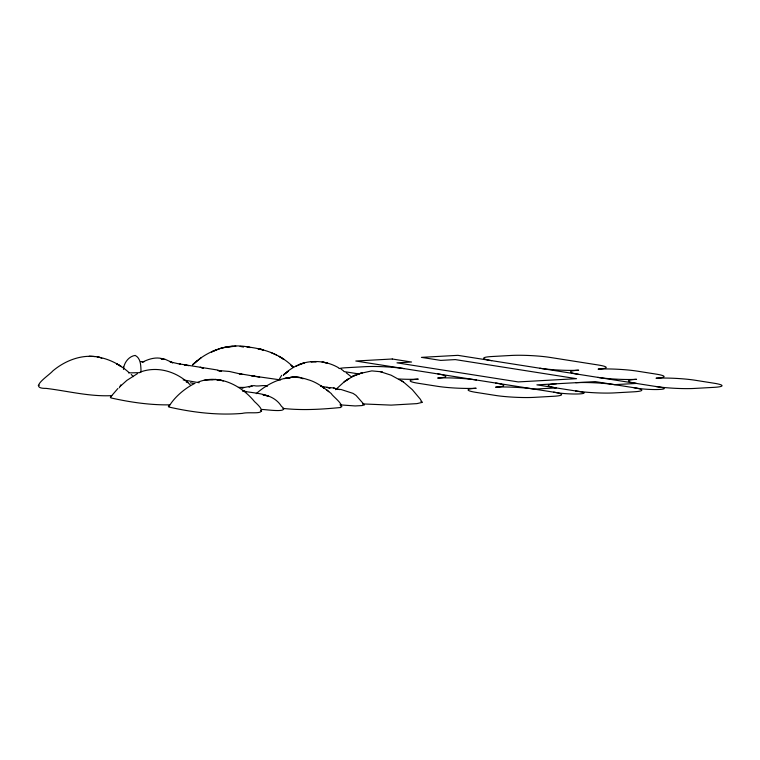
<?xml version="1.0" encoding="UTF-8"?>
<svg xmlns="http://www.w3.org/2000/svg" width="760" height="760" viewBox="0 0 760 760"><rect width="100%" height="100%" fill="white"/><g stroke="black" fill="none" stroke-linecap="round" stroke-linejoin="round"><path stroke-width="1.14" d="M123.49 369.351C123.775 363.052 128.649 356.307 135.195 355.423C141.17 358.501 140.761 366.272 141.066 372.029M380.237 371.659L391.115 375.193L403.408 381.947L412.3 389.652L420.375 399.266L422.085 402.41L416.926 403.626L391.115 405.118L363.27 403.94M117.914 388.493L110.418 397.176L110.846 397.898C130.017 402.202 149.891 405.147 169.68 404.852M337.449 389.415L341.059 389.49L353.058 393.385L356.041 395.409L364.334 404.776L361.978 405.584L355.148 405.945L339.967 404.861M195.044 383.258C184.689 388.341 173.926 397.584 168.71 406.98C192.622 412.452 217.616 415.463 242.24 413.402C251.626 411.046 272.108 417.354 254.543 401.641C241.252 385.32 218.756 373.692 197.866 382.204M256.262 393.651C269.838 381.397 289.588 373.122 307.695 379.601C316.702 381.976 324.064 387.894 331.236 393.519C332.49 396.264 344.546 404.738 340.727 407.502C321.623 409.345 302.28 410.562 283.062 408.415M119.32 387.78L120.821 384.873M279.291 379.192L281.684 375.307M99.474 357.333C82.878 353.609 65.521 360.24 52.839 370.909C48.27 376.143 27.702 388.645 46.151 388.388C67.991 391.058 89.594 396.758 111.815 395.637M335.616 389.69L344.166 381.852L354.635 375.183M110.418 397.176L111.169 396.673M120.27 386.298L126.844 380.399L137.57 373.549M201.134 357.751L192.517 364.876C207.442 350.351 229.311 342.532 249.935 347.367M168.331 406.286L169.09 405.783M192.517 364.876L196.707 361.114M283.404 374.984L288.22 371.298L283.404 374.984C292.22 366.671 303.924 360.743 316.322 361.712L310.945 361.75C320.549 360.791 330.505 362.938 338.779 367.906M38.247 385.577L39.168 385.187M296.523 365.902L296.029 366.149L304.466 362.767L299.335 364.467M216.761 349.562L211.48 351.966L221.891 347.823L235.847 346.113M142.167 362.311C148.912 358.863 156.759 356.354 164.179 359.309L161.072 358.844L164.977 359.233L172.567 362.662M288.705 378.128C293.189 375.402 298.765 376.485 303.031 378.812M288.933 378.204L290.472 377.568M140.068 372.162C157.557 365.503 177.469 371.773 190.218 384.864M265.591 386.555L267.292 385.966M359.1 373.673L371.82 370.889L382.441 371.897M241.87 387.933L253.878 385.615C258.257 386.792 262.675 384.845 267.216 385.899M252.044 386.099L248.862 386.916L251.608 386.222M242.012 387.942L244.178 387.438L238.412 387.372M221.891 347.823L232.475 346.275M204.117 380.266L215.194 379.63M211.584 379.553L212.677 379.563M256.072 376.409L280.639 379.924M320.615 386.099L330.04 387.97M89.3 356.231L94.753 356.535M172.719 362.862L170.088 361.874L180.538 364.258L179.303 363.907L217.123 369.959L221.502 371.298M255.607 376.494L251.693 375.677L259.654 377.207M128.497 372.913L139.878 372.647M140.761 361.532L143.934 361.874M186.637 365.066L184.338 364.791L188.803 365.683M333.659 387.942L336.69 389.015L333.659 387.942L326.686 387.362L329.859 387.952M358.54 373.882L345.733 371.868A27.436 2.916 2.9 0 1 344.071 371.583M261.725 409.507C264.034 409.127 291.175 413.668 281.485 406.362C273.115 392.967 256.386 393.727 242.829 391.067L246.297 391.723L242.44 390.526M240.112 346.398L243.552 347.044M251.693 375.677L255.626 376.494M100.026 357.504L97.213 356.915C109.05 358.834 120.052 364.467 128.905 372.485M335.977 388.759L339.919 389.595M250.126 347.595L246.943 346.892C264.185 348.688 281.342 354.587 293.55 367.422M190.409 382.764L193.819 383.515M221.065 371.26L217.692 370.471L229.387 371.459L242.592 374.49M241.708 374.272L239.086 373.625L253.697 376.086M186.238 382.005L187.891 382.413M183.189 379.915L199.196 382.745M201.239 367.526L203.328 368.239L200.269 367.194M283.337 408.766L283.851 408.956M421.012 401.413L422.094 402.163M362.567 403.911L364.334 404.776M260.499 410.305L261.668 411.055M276.517 355.034L270.731 352.412M340.784 405.84L341.895 406.638M100.13 357.456L101.793 358.483M401.28 380.532L403.408 381.947M323.779 387.97L324.254 388.312L321.109 385.994M341.088 369.103L343.653 370.984M351.205 376.722L346.237 372.79M326.562 389.68L328.766 391.656M293.312 367.356L291.033 365.265L293.18 367.356M131.252 374.462L133.332 376.647M123.538 367.013L123.547 368.6M575.804 382.707A27.436 2.916 2.9 0 1 614.555 384.655L636.424 383.439A27.436 2.916 2.9 0 1 636.567 379.316A27.436 2.916 2.9 0 1 597.825 377.368M556.367 383.781A27.436 2.916 2.9 0 0 556.225 387.904L534.346 389.12A27.436 2.916 2.9 0 0 495.606 387.173A27.436 2.916 2.9 0 0 495.748 383.049M476.444 380.009A27.436 2.916 2.9 0 0 437.693 378.052A27.436 2.916 2.9 0 0 437.836 373.93M655.728 386.479A27.436 2.916 2.9 0 0 694.478 388.436L713.925 387.353A27.436 2.916 2.9 0 0 714.058 383.23L694.764 380.19A27.436 2.916 2.9 0 0 656.013 378.233A27.436 2.916 2.9 0 0 656.156 374.119L636.851 371.079A27.436 2.916 2.9 0 0 598.101 369.123A27.436 2.916 2.9 0 0 598.244 364.999L549.993 357.409A27.436 2.916 2.9 0 0 511.242 355.452L491.806 356.535A27.436 2.916 2.9 0 0 491.663 360.658M578.521 374.328A27.436 2.916 2.9 0 1 578.664 370.205A27.436 2.916 2.9 0 1 539.913 368.248M553.65 392.16A27.436 2.916 2.9 0 1 553.508 396.283L534.071 397.366A27.436 2.916 2.9 0 1 495.32 395.409L476.016 392.369A27.436 2.916 2.9 0 1 476.159 388.255A27.436 2.916 2.9 0 1 437.418 386.298L418.114 383.258A27.436 2.916 2.9 0 1 418.256 379.135A27.436 2.916 2.9 0 1 398.848 379.012M339.093 368.581A27.436 2.916 2.9 0 1 345.866 367.745L365.313 366.662A27.436 2.916 2.9 0 1 404.063 368.619M633.859 387.695A27.436 2.916 2.9 0 1 633.716 391.818L614.27 392.901A27.436 2.916 2.9 0 1 575.529 390.944M346.55 380.18L344.166 381.852L348.916 378.537L346.55 380.18M353.979 375.697L351.88 376.713L362.377 372.713L353.979 375.697M287.574 377.929L284.42 378.594L290.225 377.606L287.574 377.929M392.255 358.995L355.803 361.019L557.755 392.806A15.428 1.643 2.9 0 0 579.547 393.908A15.428 1.643 2.9 0 0 579.633 391.59L536.892 384.864L595.222 381.615L637.963 388.341A15.428 1.643 2.9 0 0 659.756 389.443A15.428 1.643 2.9 0 0 659.832 387.125L457.881 355.338L421.42 357.371L440.724 360.401L455.306 359.594L576.545 378.68L518.216 381.919L396.976 362.843L411.559 362.026L392.255 358.995M260.727 349.106L258.001 348.821L263.435 350.075L260.727 349.106M217.844 379.753L215.412 379.449L223.459 380.808L217.844 379.753M324.815 362.501L322.059 362.035L327.37 363.023L324.815 362.501M265.8 395.485L263.017 394.858L268.308 396.074L265.8 395.485M118.712 364.923L116.565 363.784L121.438 366.69L118.712 364.923M281.124 357.58L279.129 356.345L283.955 359.452L281.124 357.58"/></g></svg>
